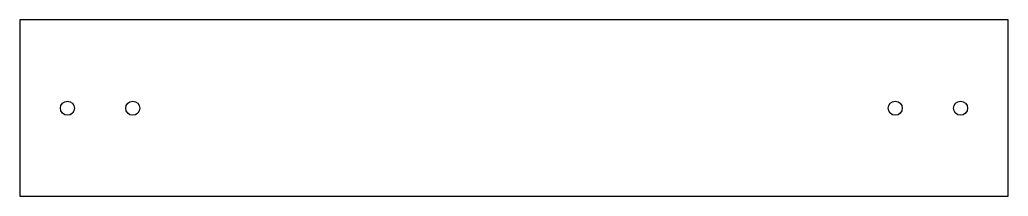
# Model space of a CAD drawing. Header units: millimetres. Extents: x -280 to 0, y 0 to 50.
import ezdxf

# ---------------------------------------------------------------- set-up
doc = ezdxf.new("R2010")
doc.units = ezdxf.units.MM

msp = doc.modelspace()

# ---------------------------------------------------------------- linework, layer by layer
at = {"color": 7, "linetype": 'Continuous', "lineweight": 25}
for p, q in [((-280, 50), (-280, 0)), ((0, 50), (-280, 50)), ((0, 0), (0, 50)), ((-280, 0), (0, 0))]:
    msp.add_line(p, q, dxfattribs=at)
for centre in [(-266.5, 24.93), (-248, 24.93), (-32, 24.93), (-13.5, 24.93)]:
    msp.add_circle(centre, 2, dxfattribs=at)

doc.saveas('drawing.dxf')
